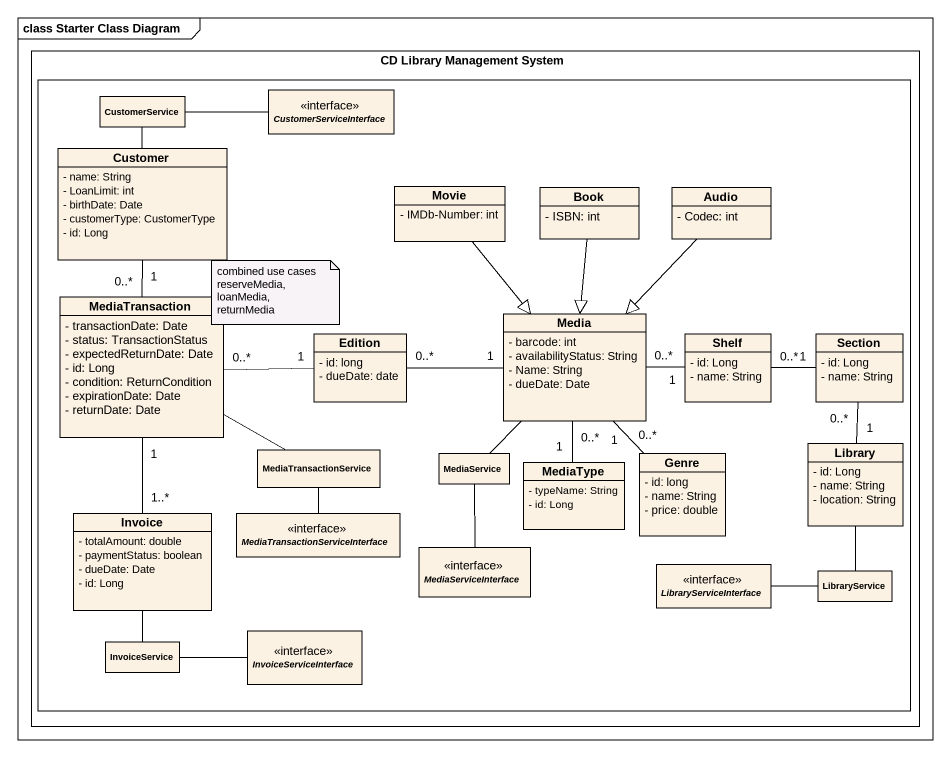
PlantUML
@startuml
mainframe class Starter Class Diagram
hide circle
hide empty members
skinparam classAttributeIconSize 0
rectangle "CD Library Management System" as CD_Library_Management_System {
  rectangle " " as rectangle1 {
    class CustomerService
    interface CustomerServiceInterface
    class Customer {
      - name: String
      - LoanLimit: int
      - birthDate: Date
      - customerType: CustomerType
      - id: Long
    }
    class Movie {
      - IMDb-Number: int
    }
    class Book {
      - ISBN: int
    }
    class Audio {
      - Codec: int
    }
    class MediaTransaction {
      - transactionDate: Date
      - status: TransactionStatus
      - expectedReturnDate: Date
      - id: Long
      - condition: ReturnCondition
      - expirationDate: Date
      - returnDate: Date
    }
    class Edition {
      - id: long
      - dueDate: date
    }
    class Media {
      - barcode: int
      - availabilityStatus: String
      - Name: String
      - dueDate: Date
    }
    class Shelf {
      - id: Long
      - name: String
    }
    class Section {
      - id: Long
      - name: String
    }
    class MediaTransactionService
    class MediaService
    class Genre {
      - id: long
      - name: String
      - price: double
    }
    class Library {
      - id: Long
      - name: String
      - location: String
    }
    class MediaType {
      - typeName: String
      - id: Long
    }
    class Invoice {
      - totalAmount: double
      - paymentStatus: boolean
      - dueDate: Date
      - id: Long
    }
    interface "MediaTransactionServiceInterface" as MediaTransactionServiceInter
    interface MediaServiceInterface
    interface LibraryServiceInterface
    class LibraryService
    class InvoiceService
    interface InvoiceServiceInterface
  }
}
CustomerService -right- CustomerServiceInterface
Customer -up- CustomerService
Customer "1" -- "0..*" MediaTransaction
Movie --|> Media
Book --|> Media
Audio --|> Media
MediaTransaction "0..*" -right- "1" Edition
MediaTransaction -right- MediaTransactionService
MediaTransaction "1" -- "1..*" Invoice
Edition "0..*" -right- "1" Media
Media "0..*" -right- "1" Shelf
Media -- MediaService
Media "0..*" -- "1" Genre
Media "0..*" -- "1" MediaType
Section "1" -left- "0..*" Shelf
MediaTransactionService -- MediaTransactionServiceInter
MediaService -- MediaServiceInterface
Library "1" -up- "0..*" Section
Library -- LibraryService
Invoice -- InvoiceService
LibraryService -left- LibraryServiceInterface
InvoiceService -right- InvoiceServiceInterface
note as N1
  combined use cases reserveMedia, loanMedia, returnMedia
end note
@enduml
